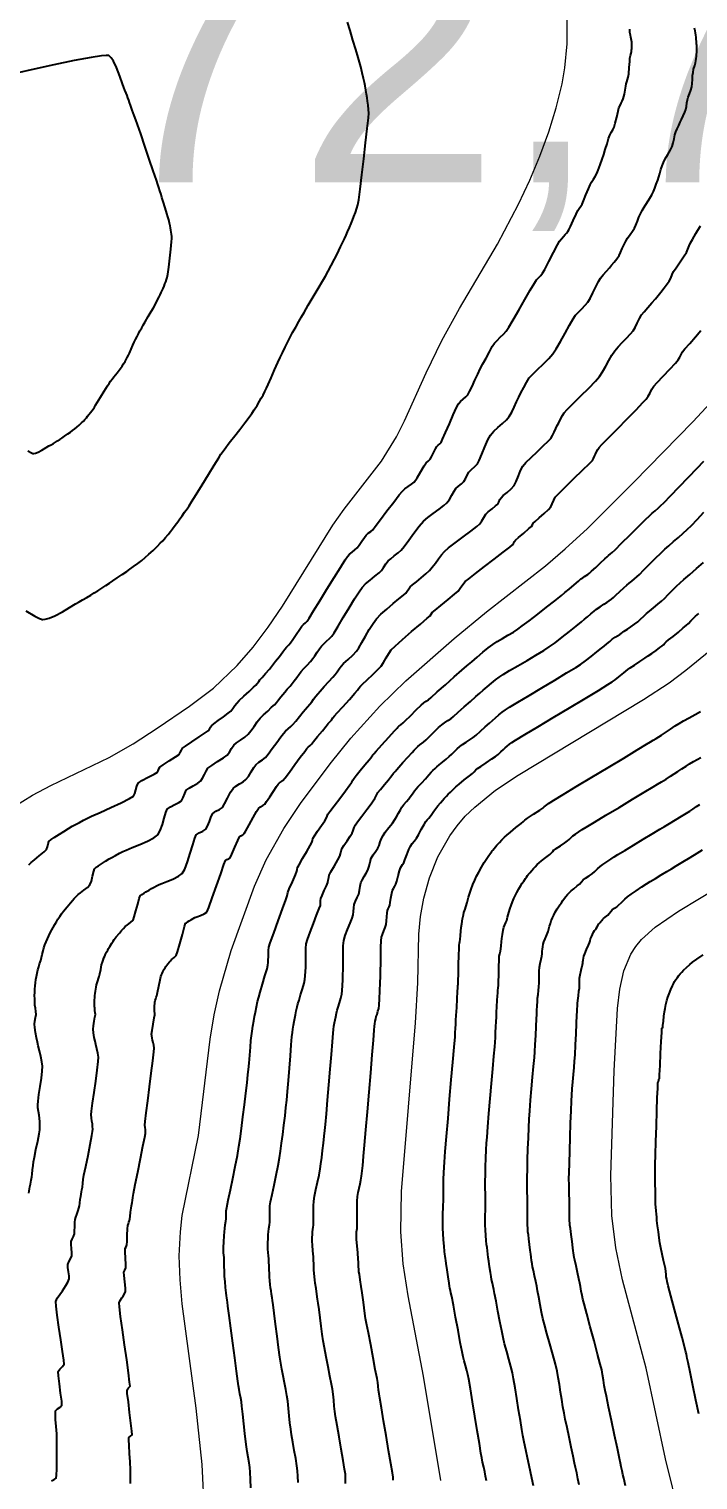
# Model space of a CAD drawing. Extents: x 27 to 849, y 0 to 853.
# Drawn here: x 442.5 to 494.5, y 647 to 760 of the extents above; entities that cross this region are included whole.
import ezdxf
from ezdxf.enums import TextEntityAlignment as Align

# ---------------------------------------------------------------- set-up
doc = ezdxf.new("R2010")
doc.units = 0
doc.header["$LTSCALE"] = 2
for name, color, linetype in [('Curva 1 m', 5, 'Continuous'), ('Curva Mestra', 1, 'Continuous'), ('TXT - TEXTO 01', 142, 'Continuous')]:
    doc.layers.add(name, color=color, linetype=linetype)
doc.styles.add('ARIAL', font='arial.ttf')

msp = doc.modelspace()

# ---------------------------------------------------------------- linework, layer by layer
at = {"layer": 'Curva 1 m', "linetype": 'Continuous', "lineweight": -3}
for points, elevation in [([(442.22, 714.64), (442.92, 714.23), (443.28, 714.05), (443.43, 713.99), (443.47, 713.98), (443.54, 713.98), (443.72, 714), (444.02, 714.08), (444.47, 714.27), (445.06, 714.58), (445.62, 714.91), (446.07, 715.19), (446.35, 715.35), (446.63, 715.5), (446.95, 715.69), (447.27, 715.87), (447.54, 716.04), (447.81, 716.21), (448.13, 716.42), (448.45, 716.62), (448.73, 716.81), (448.98, 716.98), (449.33, 717.21), (449.71, 717.47), (450.06, 717.71), (450.31, 717.89), (450.59, 718.09), (450.92, 718.33), (451.23, 718.58), (451.5, 718.8), (451.78, 719.05), (452.12, 719.36), (452.45, 719.68), (452.68, 719.91), (452.87, 720.11), (453.08, 720.36), (453.28, 720.6), (453.46, 720.82), (453.63, 721.04), (453.84, 721.31), (454.04, 721.58), (454.21, 721.81), (454.38, 722.04), (454.57, 722.32), (454.76, 722.6), (454.92, 722.83), (455.1, 723.13), (455.46, 723.71), (455.93, 724.46), (456.42, 725.26), (456.88, 726), (457.23, 726.56), (457.4, 726.84), (457.58, 727.09), (457.79, 727.38), (457.97, 727.63), (458.14, 727.86), (458.47, 728.27), (458.86, 728.78), (459.27, 729.3), (459.6, 729.74), (459.8, 730.01), (459.99, 730.3), (460.21, 730.64), (460.41, 730.97), (460.54, 731.2), (460.68, 731.45), (460.82, 731.74), (460.95, 731.99), (461.08, 732.28), (461.31, 732.8), (461.58, 733.41), (461.84, 733.98), (462.02, 734.37), (462.19, 734.74), (462.4, 735.17), (462.61, 735.6), (462.79, 735.96), (462.98, 736.32), (463.22, 736.75), (463.46, 737.18), (463.67, 737.55), (463.87, 737.89), (464.19, 738.44), (464.58, 739.09), (464.98, 739.76), (465.31, 740.33), (465.54, 740.72), (465.74, 741.1), (465.99, 741.55), (466.23, 742.02), (466.45, 742.43), (466.59, 742.7), (466.72, 742.98), (466.87, 743.3), (467.02, 743.62), (467.14, 743.89), (467.26, 744.17), (467.4, 744.49), (467.53, 744.81), (467.64, 745.08), (467.75, 745.35), (467.87, 745.67), (467.99, 745.99), (468.07, 746.27), (468.13, 746.66), (468.24, 747.48), (468.37, 748.59), (468.52, 749.85), (468.66, 751.1), (468.79, 752.21), (468.88, 753.03), (468.91, 753.41), (468.9, 753.69), (468.86, 754.01), (468.82, 754.33), (468.78, 754.6), (468.74, 754.88), (468.69, 755.2), (468.64, 755.52), (468.58, 755.79), (468.51, 756.11), (468.4, 756.55), (468.29, 757), (468.19, 757.38), (468.08, 757.74), (467.9, 758.35), (467.68, 759.08), (467.45, 759.83), (467.25, 760.49)], 71), ([(442.43, 694.87), (442.62, 695.05), (442.87, 695.26), (443.25, 695.57), (443.63, 695.88), (443.83, 696.08), (443.9, 696.27), (443.94, 696.51), (444.01, 696.7), (444.17, 696.85), (444.41, 697.01), (444.62, 697.14), (444.83, 697.27), (445.17, 697.48), (445.53, 697.7), (445.82, 697.88), (446.08, 698.02), (446.39, 698.18), (446.7, 698.35), (446.96, 698.48), (447.33, 698.65), (448, 698.96), (448.83, 699.33), (449.64, 699.71), (450.28, 700.03), (450.59, 700.21), (450.7, 700.42), (450.78, 700.71), (450.85, 701), (450.96, 701.22), (451.25, 701.43), (451.74, 701.69), (452.21, 701.94), (452.46, 702.08), (452.52, 702.2), (452.57, 702.36), (452.64, 702.49), (452.89, 702.66), (453.38, 702.97), (453.87, 703.27), (454.14, 703.46), (454.23, 703.61), (454.32, 703.8), (454.41, 703.95), (454.65, 704.12), (455.13, 704.45), (455.7, 704.83), (456.18, 705.15), (456.41, 705.31), (456.5, 705.43), (456.59, 705.58), (456.67, 705.7), (456.85, 705.84), (457.19, 706.1), (457.6, 706.4), (457.96, 706.68), (458.17, 706.84), (458.32, 707.04), (458.48, 707.27), (458.63, 707.47), (458.83, 707.66), (459.19, 708), (459.59, 708.38), (459.94, 708.7), (460.12, 708.87), (460.22, 709), (460.34, 709.14), (460.44, 709.27), (460.6, 709.45), (460.87, 709.76), (461.18, 710.11), (461.42, 710.41), (461.66, 710.72), (461.95, 711.1), (462.21, 711.45), (462.37, 711.66), (462.51, 711.82), (462.68, 712), (462.82, 712.16), (462.99, 712.41), (463.27, 712.82), (463.55, 713.22), (463.71, 713.45), (463.84, 713.58), (463.99, 713.72), (464.11, 713.85), (464.27, 714.09), (464.62, 714.65), (465.1, 715.44), (465.65, 716.34), (466.21, 717.24), (466.7, 718.03), (467.07, 718.62), (467.25, 718.89), (467.41, 719.05), (467.62, 719.22), (467.83, 719.39), (468, 719.55), (468.17, 719.77), (468.38, 720.08), (468.58, 720.37), (468.72, 720.55), (468.87, 720.69), (469.06, 720.83), (469.22, 720.97), (469.41, 721.22), (469.82, 721.75), (470.33, 722.43), (470.86, 723.12), (471.29, 723.68), (471.53, 723.97), (471.73, 724.14), (471.99, 724.32), (472.24, 724.51), (472.44, 724.68), (472.67, 725), (472.96, 725.49), (473.23, 725.95), (473.38, 726.18), (473.54, 726.31), (473.69, 726.45), (473.79, 726.63), (473.94, 726.94), (474.1, 727.26), (474.2, 727.45), (474.31, 727.55), (474.44, 727.66), (474.54, 727.77), (474.66, 728.01), (474.89, 728.54), (475.19, 729.22), (475.49, 729.91), (475.74, 730.48), (475.89, 730.77), (476.05, 730.94), (476.25, 731.13), (476.46, 731.31), (476.62, 731.48), (476.75, 731.72), (476.95, 732.13), (477.18, 732.61), (477.4, 733.09), (477.59, 733.48), (477.79, 733.87), (478.04, 734.33), (478.3, 734.81), (478.53, 735.22), (478.7, 735.48), (478.9, 735.71), (479.15, 735.96), (479.41, 736.2), (479.61, 736.43), (479.81, 736.73), (480.15, 737.31), (480.6, 738.07), (481.06, 738.88), (481.49, 739.62), (481.82, 740.17), (481.97, 740.43), (482.12, 740.59), (482.3, 740.77), (482.45, 740.94), (482.62, 741.24), (482.93, 741.84), (483.3, 742.54), (483.61, 743.14), (483.77, 743.44), (483.91, 743.61), (484.08, 743.8), (484.2, 743.94), (484.3, 744.06), (484.4, 744.19), (484.49, 744.31), (484.62, 744.57), (484.84, 745.05), (485.06, 745.54), (485.19, 745.81), (485.3, 745.98), (485.42, 746.15), (485.53, 746.31), (485.64, 746.57), (485.82, 747.03), (486.01, 747.5), (486.15, 747.81), (486.26, 748.02), (486.41, 748.25), (486.55, 748.48), (486.66, 748.69), (486.78, 748.97), (486.93, 749.38), (487.08, 749.82), (487.21, 750.19), (487.33, 750.57), (487.47, 751.02), (487.59, 751.44), (487.68, 751.69), (487.79, 751.89), (487.92, 752.11), (488.02, 752.31), (488.1, 752.61), (488.22, 753.09), (488.33, 753.56), (488.39, 753.81), (488.48, 754), (488.57, 754.19), (488.64, 754.33), (488.72, 754.52), (488.78, 754.69), (488.82, 754.89), (488.87, 755.19), (488.92, 755.5), (488.95, 755.69), (489, 755.85), (489.07, 756.03), (489.12, 756.19), (489.15, 756.47), (489.19, 756.95), (489.23, 757.43), (489.25, 757.69), (489.3, 757.9), (489.35, 758.06), (489.37, 758.19), (489.38, 758.31), (489.4, 758.44), (489.4, 758.56), (489.4, 758.69), (489.4, 758.81), (489.39, 758.94), (489.37, 759.06), (489.35, 759.19), (489.33, 759.31), (489.29, 759.48), (489.25, 759.69), (489.25, 759.95)], 69), ([(442.45, 669.31), (442.48, 669.47), (442.5, 669.65), (442.52, 669.81), (442.56, 670.02), (442.63, 670.31), (442.68, 670.57), (442.71, 670.79), (442.73, 671.12), (442.77, 671.46), (442.8, 671.75), (442.87, 672.11), (442.99, 672.7), (443.13, 673.36), (443.24, 673.93), (443.3, 674.25), (443.31, 674.54), (443.29, 674.86), (443.27, 675.15), (443.24, 675.37), (443.2, 675.66), (443.15, 675.94), (443.13, 676.19), (443.16, 676.47), (443.23, 676.98), (443.33, 677.61), (443.42, 678.25), (443.48, 678.81), (443.51, 679.19), (443.46, 679.54), (443.38, 679.96), (443.28, 680.39), (443.18, 680.77), (443.12, 681.06), (443.05, 681.41), (442.97, 681.83), (442.9, 682.22), (442.87, 682.47), (442.9, 682.71), (442.96, 682.98), (443, 683.22), (442.98, 683.45), (442.95, 683.71), (442.92, 683.95), (442.91, 684.18), (442.9, 684.45), (442.89, 684.69), (442.9, 684.93), (442.91, 685.2), (442.93, 685.44), (442.95, 685.68), (442.99, 685.95), (443.03, 686.19), (443.08, 686.43), (443.15, 686.7), (443.21, 686.93), (443.28, 687.16), (443.37, 687.43), (443.44, 687.66), (443.49, 687.9), (443.55, 688.17), (443.6, 688.41), (443.69, 688.64), (443.79, 688.89), (443.89, 689.12), (443.99, 689.34), (444.11, 689.58), (444.22, 689.8), (444.34, 690), (444.47, 690.24), (444.59, 690.44), (444.71, 690.64), (444.86, 690.86), (444.99, 691.05), (445.15, 691.26), (445.42, 691.59), (445.68, 691.91), (445.84, 692.1), (445.98, 692.25), (446.14, 692.42), (446.29, 692.56), (446.46, 692.69), (446.73, 692.89), (447, 693.11), (447.2, 693.32), (447.31, 693.61), (447.41, 694), (447.49, 694.37), (447.56, 694.57), (447.68, 694.69), (447.86, 694.8), (448.01, 694.9), (448.17, 695), (448.42, 695.16), (448.69, 695.33), (448.91, 695.45), (449.18, 695.6), (449.49, 695.77), (449.77, 695.91), (450.03, 696.02), (450.5, 696.21), (451.09, 696.46), (451.68, 696.72), (452.18, 696.98), (452.49, 697.21), (452.68, 697.54), (452.84, 698.01), (452.98, 698.51), (453.1, 698.95), (453.22, 699.21), (453.46, 699.4), (453.8, 699.57), (454.13, 699.72), (454.34, 699.86), (454.47, 700.11), (454.58, 700.43), (454.7, 700.68), (454.92, 700.84), (455.25, 701.03), (455.59, 701.23), (455.83, 701.41), (455.97, 701.62), (456.11, 701.9), (456.24, 702.17), (456.38, 702.39), (456.68, 702.61), (457.14, 702.91), (457.6, 703.21), (457.88, 703.41), (458.06, 703.65), (458.23, 703.94), (458.4, 704.19), (458.61, 704.36), (458.93, 704.58), (459.26, 704.82), (459.52, 705.04), (459.74, 705.31), (459.98, 705.65), (460.23, 706), (460.45, 706.29), (460.71, 706.55), (461.04, 706.85), (461.35, 707.14), (461.56, 707.34), (461.72, 707.52), (461.89, 707.73), (462.06, 707.95), (462.21, 708.13), (462.37, 708.32), (462.57, 708.55), (462.78, 708.79), (462.95, 708.99), (463.11, 709.2), (463.3, 709.46), (463.49, 709.71), (463.66, 709.93), (463.86, 710.15), (464.11, 710.43), (464.37, 710.7), (464.56, 710.93), (464.72, 711.15), (464.9, 711.42), (465.07, 711.69), (465.23, 711.9), (465.41, 712.08), (465.63, 712.29), (465.86, 712.49), (466.04, 712.68), (466.21, 712.94), (466.52, 713.46), (466.93, 714.14), (467.38, 714.88), (467.8, 715.58), (468.16, 716.14), (468.39, 716.46), (468.66, 716.74), (469.02, 717.05), (469.39, 717.36), (469.71, 717.62), (469.89, 717.79), (470.07, 718.02), (470.25, 718.3), (470.43, 718.54), (470.62, 718.71), (470.9, 718.93), (471.2, 719.16), (471.43, 719.37), (471.66, 719.66), (472.02, 720.15), (472.43, 720.71), (472.84, 721.24), (473.16, 721.62), (473.5, 721.91), (473.93, 722.24), (474.38, 722.56), (474.76, 722.84), (475, 723.05), (475.19, 723.31), (475.38, 723.65), (475.56, 723.97), (475.7, 724.17), (475.89, 724.35), (476.13, 724.53), (476.32, 724.71), (476.45, 724.94), (476.57, 725.22), (476.7, 725.46), (476.91, 725.66), (477.18, 725.88), (477.39, 726.09), (477.52, 726.36), (477.72, 726.84), (477.96, 727.42), (478.19, 727.96), (478.4, 728.34), (478.65, 728.63), (478.97, 728.93), (479.32, 729.24), (479.63, 729.53), (479.85, 729.78), (480.05, 730.11), (480.24, 730.51), (480.42, 730.93), (480.59, 731.28), (480.76, 731.63), (480.98, 732.04), (481.2, 732.44), (481.41, 732.78), (481.67, 733.06), (482.05, 733.44), (482.5, 733.86), (482.92, 734.29), (483.25, 734.66), (483.51, 735.06), (483.85, 735.62), (484.21, 736.26), (484.55, 736.88), (484.84, 737.38), (485.02, 737.66), (485.23, 737.91), (485.5, 738.17), (485.76, 738.44), (485.97, 738.69), (486.14, 738.97), (486.36, 739.4), (486.59, 739.87), (486.81, 740.29), (486.96, 740.56), (487.16, 740.82), (487.41, 741.1), (487.65, 741.37), (487.82, 741.56), (488.01, 741.8), (488.23, 742.07), (488.4, 742.31), (488.51, 742.54), (488.65, 742.85), (488.79, 743.18), (488.92, 743.44), (489.07, 743.67), (489.26, 743.94), (489.45, 744.2), (489.59, 744.44), (489.71, 744.69), (489.83, 745), (489.95, 745.31), (490.06, 745.56), (490.21, 745.83), (490.44, 746.22), (490.71, 746.66), (490.94, 747.05), (491.08, 747.31), (491.19, 747.57), (491.3, 747.87), (491.41, 748.18), (491.49, 748.44), (491.58, 748.7), (491.66, 749.01), (491.75, 749.31), (491.85, 749.56), (491.99, 749.84), (492.2, 750.19), (492.4, 750.54), (492.53, 750.81), (492.61, 751.08), (492.69, 751.41), (492.75, 751.72), (492.81, 751.94), (492.92, 752.18), (493.06, 752.45), (493.17, 752.69), (493.27, 752.9), (493.4, 753.19), (493.52, 753.48), (493.59, 753.69), (493.64, 753.93), (493.68, 754.2), (493.72, 754.44), (493.78, 754.64), (493.88, 754.91), (493.99, 755.2), (494.06, 755.44), (494.09, 755.7), (494.11, 756.03), (494.13, 756.34), (494.16, 756.56), (494.21, 756.82), (494.29, 757.11), (494.34, 757.31), (494.37, 757.47), (494.4, 757.66), (494.42, 757.81), (494.43, 757.97), (494.45, 758.16), (494.45, 758.31), (494.45, 758.47), (494.45, 758.66), (494.44, 758.81), (494.43, 758.97), (494.41, 759.16), (494.4, 759.31), (494.37, 759.47), (494.34, 759.66), (494.32, 759.81), (494.27, 760.02)], 68), ([(442.37, 727.1), (442.65, 726.96), (442.75, 726.91), (442.78, 726.9), (442.83, 726.9), (442.95, 726.92), (443.16, 727), (443.46, 727.16), (443.8, 727.36), (444, 727.49), (444.17, 727.58), (444.35, 727.68), (444.51, 727.78), (444.67, 727.88), (444.85, 728), (445.01, 728.1), (445.22, 728.24), (445.48, 728.42), (445.69, 728.56), (445.85, 728.68), (446.03, 728.82), (446.19, 728.95), (446.36, 729.1), (446.55, 729.28), (446.69, 729.42), (446.8, 729.54), (446.92, 729.68), (447.02, 729.8), (447.12, 729.93), (447.24, 730.09), (447.34, 730.23), (447.44, 730.36), (447.55, 730.52), (447.64, 730.66), (447.77, 730.87), (448.03, 731.28), (448.32, 731.75), (448.57, 732.16), (448.69, 732.36), (448.81, 732.53), (448.93, 732.69), (449.07, 732.87), (449.31, 733.18), (449.56, 733.5), (449.71, 733.7), (449.82, 733.87), (449.94, 734.07), (450.03, 734.21), (450.11, 734.38), (450.2, 734.55), (450.27, 734.72), (450.41, 735.02), (450.55, 735.33), (450.65, 735.56), (450.75, 735.77), (450.87, 736.02), (450.98, 736.23), (451.09, 736.44), (451.23, 736.69), (451.35, 736.9), (451.5, 737.16), (451.74, 737.56), (451.98, 737.97), (452.15, 738.25), (452.3, 738.54), (452.47, 738.86), (452.59, 739.09), (452.67, 739.25), (452.75, 739.43), (452.83, 739.59), (452.9, 739.76), (452.97, 739.94), (453.04, 740.1), (453.1, 740.26), (453.17, 740.44), (453.22, 740.6), (453.26, 740.87), (453.33, 741.42), (453.41, 742.12), (453.49, 742.82), (453.55, 743.37), (453.58, 743.63), (453.57, 743.79), (453.54, 743.98), (453.52, 744.14), (453.5, 744.3), (453.47, 744.48), (453.44, 744.64), (453.39, 744.84), (453.33, 745.09), (453.27, 745.32), (453.19, 745.59), (453.05, 746.04), (452.91, 746.51), (452.81, 746.83), (452.74, 747.07), (452.65, 747.34), (452.56, 747.61), (452.49, 747.84), (452.37, 748.19), (452.13, 748.9), (451.81, 749.83), (451.47, 750.84), (451.15, 751.78), (450.9, 752.51), (450.77, 752.89), (450.65, 753.23), (450.5, 753.64), (450.37, 754.02), (450.29, 754.24), (450.23, 754.41), (450.16, 754.6), (450.09, 754.77), (450.01, 754.96), (449.92, 755.19), (449.83, 755.4), (449.73, 755.69), (449.53, 756.27), (449.27, 756.95), (449.04, 757.44), (448.85, 757.72), (448.73, 757.84), (448.67, 757.88), (448.63, 757.89), (448.47, 757.9), (448.09, 757.86), (447.3, 757.73), (445.98, 757.49), (444.38, 757.16), (442.62, 756.77), (440.81, 756.37)], 72), ([(444.2, 646.92), (444.41, 647.01), (444.56, 647.12), (444.59, 647.34), (444.61, 647.81), (444.62, 648.43), (444.63, 649.1), (444.63, 649.69), (444.63, 650.12), (444.61, 650.57), (444.57, 651.13), (444.53, 651.68), (444.51, 652.13), (444.53, 652.37), (444.67, 652.51), (444.88, 652.65), (445.01, 652.79), (445, 653.11), (444.92, 653.73), (444.82, 654.46), (444.74, 655.09), (444.72, 655.42), (444.85, 655.61), (445.06, 655.81), (445.19, 656), (445.17, 656.31), (445.07, 656.99), (444.94, 657.89), (444.79, 658.88), (444.65, 659.8), (444.56, 660.52), (444.55, 660.87), (444.66, 661.13), (444.85, 661.43), (445.06, 661.71), (445.19, 661.91), (445.33, 662.13), (445.48, 662.39), (445.57, 662.63), (445.57, 662.86), (445.52, 663.19), (445.48, 663.52), (445.47, 663.75), (445.56, 663.96), (445.69, 664.2), (445.78, 664.42), (445.79, 664.65), (445.77, 664.99), (445.74, 665.32), (445.74, 665.54), (445.81, 665.73), (445.92, 665.94), (445.99, 666.14), (446.01, 666.36), (446.02, 666.7), (446.03, 667.05), (446.04, 667.26), (446.1, 667.44), (446.17, 667.64), (446.24, 667.8), (446.29, 667.96), (446.34, 668.15), (446.38, 668.31), (446.41, 668.54), (446.45, 668.84), (446.48, 669.06), (446.51, 669.22), (446.55, 669.41), (446.58, 669.57), (446.61, 669.78), (446.64, 670.09), (446.67, 670.36), (446.73, 670.7), (446.87, 671.39), (447.05, 672.25), (447.22, 673.11), (447.35, 673.79), (447.41, 674.11), (447.42, 674.3), (447.41, 674.51), (447.39, 674.71), (447.36, 674.91), (447.32, 675.17), (447.3, 675.4), (447.33, 675.69), (447.41, 676.31), (447.53, 677.14), (447.65, 678.04), (447.75, 678.89), (447.83, 679.55), (447.86, 679.9), (447.82, 680.2), (447.74, 680.55), (447.66, 680.89), (447.6, 681.15), (447.54, 681.44), (447.47, 681.78), (447.44, 682.08), (447.47, 682.35), (447.53, 682.69), (447.59, 683.01), (447.62, 683.21), (447.61, 683.36), (447.59, 683.54), (447.57, 683.7), (447.56, 683.85), (447.56, 684.03), (447.55, 684.19), (447.56, 684.35), (447.57, 684.53), (447.58, 684.69), (447.6, 684.85), (447.62, 685.03), (447.65, 685.19), (447.68, 685.35), (447.72, 685.53), (447.76, 685.68), (447.81, 685.84), (447.87, 686.01), (447.92, 686.17), (447.97, 686.38), (448.04, 686.73), (448.11, 687.08), (448.17, 687.29), (448.22, 687.45), (448.29, 687.62), (448.36, 687.77), (448.42, 687.91), (448.5, 688.08), (448.58, 688.22), (448.65, 688.36), (448.74, 688.52), (448.82, 688.65), (448.9, 688.78), (449, 688.93), (449.09, 689.05), (449.25, 689.26), (449.49, 689.56), (449.66, 689.76), (449.8, 689.91), (449.95, 690.06), (450.12, 690.19), (450.37, 690.38), (450.56, 690.57), (450.65, 690.82), (450.78, 691.28), (450.92, 691.8), (451.03, 692.24), (451.1, 692.45), (451.24, 692.56), (451.41, 692.66), (451.56, 692.76), (451.8, 692.91), (452, 693.03), (452.19, 693.13), (452.39, 693.24), (452.58, 693.34), (452.79, 693.42), (453.19, 693.57), (453.65, 693.76), (454.09, 693.98), (454.39, 694.2), (454.58, 694.54), (454.79, 695.11), (455.01, 695.78), (455.21, 696.44), (455.38, 696.95), (455.48, 697.21), (455.71, 697.36), (456, 697.49), (456.23, 697.64), (456.36, 697.88), (456.5, 698.25), (456.65, 698.63), (456.77, 698.87), (457, 699.04), (457.29, 699.19), (457.52, 699.35), (457.69, 699.62), (457.92, 700.07), (458.15, 700.52), (458.35, 700.82), (458.57, 701), (458.85, 701.17), (459.13, 701.34), (459.35, 701.51), (459.54, 701.76), (459.76, 702.11), (459.97, 702.44), (460.13, 702.67), (460.36, 702.86), (460.64, 703.06), (460.88, 703.24), (461.07, 703.48), (461.39, 703.92), (461.75, 704.41), (462.07, 704.85), (462.27, 705.11), (462.43, 705.27), (462.64, 705.46), (462.84, 705.64), (463.01, 705.81), (463.22, 706.06), (463.52, 706.42), (463.8, 706.78), (463.98, 707), (464.14, 707.18), (464.32, 707.39), (464.47, 707.57), (464.62, 707.77), (464.79, 708), (464.95, 708.2), (465.13, 708.4), (465.44, 708.75), (465.81, 709.15), (466.12, 709.49), (466.3, 709.7), (466.44, 709.9), (466.6, 710.14), (466.75, 710.34), (466.95, 710.55), (467.3, 710.86), (467.67, 711.21), (467.96, 711.52), (468.13, 711.78), (468.37, 712.19), (468.65, 712.69), (468.95, 713.2), (469.25, 713.67), (469.52, 714.04), (469.86, 714.39), (470.31, 714.79), (470.8, 715.21), (471.26, 715.59), (471.61, 715.88), (471.79, 716.02), (471.9, 716.18), (472.03, 716.37), (472.14, 716.53), (472.31, 716.67), (472.62, 716.91), (473, 717.21), (473.36, 717.52), (473.64, 717.78), (473.86, 718.04), (474.1, 718.36), (474.34, 718.7), (474.57, 719.02), (474.8, 719.28), (475.11, 719.55), (475.63, 719.95), (476.25, 720.41), (476.85, 720.86), (477.32, 721.22), (477.55, 721.42), (477.71, 721.65), (477.87, 721.93), (478.02, 722.17), (478.22, 722.35), (478.51, 722.59), (478.79, 722.82), (478.95, 722.96), (479.04, 723.12), (479.12, 723.31), (479.21, 723.46), (479.38, 723.62), (479.68, 723.87), (480, 724.16), (480.24, 724.42), (480.4, 724.73), (480.56, 725.15), (480.73, 725.58), (480.91, 725.92), (481.15, 726.19), (481.55, 726.58), (482.03, 727.04), (482.5, 727.49), (482.89, 727.85), (483.09, 728.07), (483.22, 728.29), (483.35, 728.56), (483.47, 728.84), (483.58, 729.07), (483.7, 729.3), (483.84, 729.58), (483.99, 729.85), (484.13, 730.07), (484.37, 730.33), (484.84, 730.8), (485.43, 731.39), (486.04, 732), (486.56, 732.54), (486.88, 732.9), (487.12, 733.25), (487.36, 733.69), (487.61, 734.14), (487.85, 734.57), (488.06, 734.9), (488.32, 735.2), (488.65, 735.55), (488.99, 735.89), (489.29, 736.21), (489.49, 736.44), (489.66, 736.72), (489.82, 737.06), (489.99, 737.41), (490.15, 737.69), (490.35, 737.94), (490.63, 738.27), (490.94, 738.62), (491.23, 738.95), (491.44, 739.19), (491.66, 739.46), (491.92, 739.79), (492.15, 740.1), (492.3, 740.31), (492.42, 740.55), (492.54, 740.83), (492.65, 741.06), (492.84, 741.35), (493.16, 741.82), (493.47, 742.28), (493.66, 742.56), (493.76, 742.8), (493.87, 743.08), (493.97, 743.31), (494.11, 743.56), (494.39, 744.04), (494.74, 744.63)], 67), ([(450.36, 646.71), (450.37, 647.28), (450.35, 647.77), (450.32, 648.4), (450.29, 649.05), (450.25, 649.65), (450.23, 650.09), (450.24, 650.28), (450.36, 650.39), (450.48, 650.49), (450.46, 650.77), (450.38, 651.41), (450.28, 652.24), (450.19, 653.06), (450.11, 653.71), (450.09, 653.99), (450.21, 654.14), (450.32, 654.28), (450.29, 654.58), (450.2, 655.31), (450.06, 656.34), (449.89, 657.51), (449.73, 658.68), (449.59, 659.71), (449.49, 660.46), (449.47, 660.78), (449.55, 660.96), (449.69, 661.16), (449.79, 661.3), (449.9, 661.48), (449.98, 661.66), (449.96, 661.92), (449.91, 662.41), (449.86, 662.9), (449.84, 663.16), (449.92, 663.32), (450, 663.49), (450, 663.75), (449.98, 664.25), (449.95, 664.74), (449.95, 664.99), (450.01, 665.14), (450.07, 665.29), (450.09, 665.55), (450.11, 666.04), (450.13, 666.54), (450.14, 666.79), (450.19, 666.93), (450.24, 667.06), (450.28, 667.19), (450.31, 667.31), (450.33, 667.49), (450.37, 667.82), (450.41, 668.14), (450.44, 668.31), (450.46, 668.44), (450.49, 668.57), (450.51, 668.74), (450.53, 668.96), (450.59, 669.27), (450.73, 669.99), (450.93, 670.95), (451.14, 672), (451.33, 672.96), (451.47, 673.67), (451.53, 673.96), (451.53, 674.11), (451.52, 674.26), (451.49, 674.43), (451.47, 674.61), (451.5, 674.88), (451.59, 675.56), (451.71, 676.5), (451.84, 677.58), (451.98, 678.66), (452.1, 679.61), (452.18, 680.3), (452.21, 680.61), (452.18, 680.82), (452.13, 681.05), (452.08, 681.23), (452.05, 681.38), (452.02, 681.55), (452, 681.7), (452.04, 681.98), (452.13, 682.48), (452.21, 682.96), (452.25, 683.2), (452.24, 683.32), (452.23, 683.44), (452.22, 683.57), (452.22, 683.69), (452.22, 683.81), (452.23, 683.94), (452.24, 684.06), (452.26, 684.19), (452.29, 684.31), (452.32, 684.44), (452.36, 684.56), (452.4, 684.68), (452.45, 684.93), (452.56, 685.43), (452.67, 685.93), (452.73, 686.18), (452.77, 686.3), (452.82, 686.42), (452.88, 686.53), (452.93, 686.64), (452.99, 686.75), (453.06, 686.86), (453.12, 686.96), (453.19, 687.06), (453.27, 687.16), (453.39, 687.32), (453.47, 687.41), (453.55, 687.49), (453.62, 687.56), (453.76, 687.67), (453.92, 687.82), (454.02, 688.11), (454.2, 688.73), (454.4, 689.45), (454.57, 690.06), (454.65, 690.32), (454.72, 690.37), (454.8, 690.43), (454.93, 690.51), (455.1, 690.61), (455.24, 690.69), (455.38, 690.76), (455.53, 690.82), (455.8, 690.92), (456.09, 691.06), (456.29, 691.2), (456.45, 691.55), (456.73, 692.3), (457.06, 693.24), (457.38, 694.17), (457.63, 694.89), (457.75, 695.21), (457.86, 695.28), (458.01, 695.35), (458.12, 695.42), (458.25, 695.7), (458.48, 696.24), (458.71, 696.78), (458.84, 697.06), (458.95, 697.14), (459.1, 697.22), (459.22, 697.3), (459.35, 697.53), (459.61, 698), (459.91, 698.55), (460.17, 699.02), (460.32, 699.26), (460.47, 699.38), (460.67, 699.49), (460.82, 699.6), (460.96, 699.8), (461.21, 700.17), (461.49, 700.6), (461.73, 700.97), (461.86, 701.16), (461.97, 701.25), (462.11, 701.35), (462.23, 701.44), (462.39, 701.65), (462.73, 702.1), (463.16, 702.68), (463.58, 703.26), (463.92, 703.71), (464.09, 703.93), (464.2, 704.04), (464.34, 704.17), (464.46, 704.28), (464.62, 704.48), (464.93, 704.86), (465.3, 705.3), (465.6, 705.68), (465.75, 705.87), (465.87, 706.01), (466, 706.15), (466.11, 706.31), (466.23, 706.47), (466.44, 706.7), (466.88, 707.18), (467.4, 707.75), (467.83, 708.23), (468.04, 708.47), (468.15, 708.63), (468.26, 708.79), (468.43, 708.95), (468.79, 709.29), (469.22, 709.69), (469.62, 710.08), (469.88, 710.35), (470.07, 710.64), (470.27, 710.99), (470.47, 711.34), (470.66, 711.62), (470.97, 711.91), (471.54, 712.42), (472.24, 713.03), (472.93, 713.62), (473.45, 714.07), (473.68, 714.26), (473.77, 714.39), (473.86, 714.51), (474.07, 714.69), (474.53, 715.07), (475.09, 715.53), (475.59, 715.94), (475.86, 716.18), (476.04, 716.42), (476.24, 716.7), (476.43, 716.93), (476.69, 717.14), (477.22, 717.56), (477.93, 718.1), (478.68, 718.68), (479.38, 719.21), (479.89, 719.61), (480.11, 719.78), (480.19, 719.9), (480.26, 720.04), (480.34, 720.16), (480.56, 720.36), (480.98, 720.71), (481.38, 721.05), (481.58, 721.22), (481.65, 721.35), (481.71, 721.47), (481.86, 721.61), (482.17, 721.89), (482.56, 722.24), (482.9, 722.55), (483.09, 722.75), (483.2, 722.98), (483.31, 723.26), (483.42, 723.5), (483.68, 723.76), (484.21, 724.29), (484.89, 724.95), (485.56, 725.61), (486.09, 726.12), (486.33, 726.36), (486.41, 726.52), (486.5, 726.7), (486.57, 726.86), (486.65, 727.03), (486.75, 727.21), (486.85, 727.36), (487.07, 727.6), (487.58, 728.12), (488.27, 728.82), (489.02, 729.59), (489.72, 730.3), (490.26, 730.86), (490.52, 731.14), (490.66, 731.36), (490.81, 731.63), (490.96, 731.91), (491.11, 732.14), (491.37, 732.43), (491.83, 732.92), (492.35, 733.47), (492.79, 733.94), (493.01, 734.19), (493.12, 734.39), (493.24, 734.62), (493.34, 734.81), (493.53, 735.04), (493.9, 735.47), (494.35, 735.99), (494.77, 736.47)], 66), ([(459.73, 646.36), (459.71, 647.02), (459.68, 647.58), (459.66, 647.94), (459.6, 648.32), (459.53, 648.75), (459.45, 649.19), (459.39, 649.56), (459.34, 649.95), (459.27, 650.59), (459.19, 651.35), (459.11, 652.11), (459.04, 652.72), (459, 653.06), (458.95, 653.35), (458.88, 653.69), (458.81, 654.03), (458.76, 654.31), (458.71, 654.68), (458.61, 655.45), (458.47, 656.48), (458.32, 657.64), (458.17, 658.79), (458.04, 659.79), (457.94, 660.51), (457.9, 660.81), (457.88, 660.97), (457.85, 661.16), (457.83, 661.31), (457.8, 661.55), (457.76, 661.97), (457.72, 662.43), (457.69, 662.81), (457.68, 663.2), (457.66, 663.66), (457.65, 664.08), (457.64, 664.31), (457.63, 664.47), (457.61, 664.66), (457.6, 664.81), (457.61, 665.07), (457.63, 665.51), (457.65, 665.99), (457.67, 666.31), (457.7, 666.56), (457.74, 666.85), (457.77, 667.13), (457.8, 667.31), (457.8, 667.51), (457.8, 667.74), (457.81, 667.94), (457.86, 668.2), (457.97, 668.77), (458.14, 669.56), (458.32, 670.46), (458.51, 671.39), (458.68, 672.25), (458.8, 672.94), (458.89, 673.55), (459, 674.34), (459.11, 675.24), (459.23, 676.18), (459.34, 677.09), (459.43, 677.9), (459.5, 678.54), (459.55, 678.94), (459.59, 679.44), (459.64, 680.05), (459.69, 680.67), (459.73, 681.2), (459.77, 681.56), (459.82, 681.91), (459.88, 682.32), (459.95, 682.72), (460.02, 683.06), (460.09, 683.41), (460.17, 683.82), (460.26, 684.22), (460.34, 684.56), (460.45, 684.96), (460.63, 685.57), (460.83, 686.23), (460.99, 686.78), (461.06, 687.06), (461.08, 687.26), (461.09, 687.49), (461.1, 687.69), (461.1, 687.92), (461.1, 688.2), (461.12, 688.45), (461.24, 688.81), (461.51, 689.56), (461.85, 690.51), (462.2, 691.44), (462.46, 692.15), (462.57, 692.46), (462.58, 692.59), (462.6, 692.73), (462.71, 693), (462.96, 693.55), (463.2, 694.09), (463.32, 694.37), (463.34, 694.51), (463.37, 694.66), (463.49, 694.88), (463.76, 695.36), (464.08, 695.91), (464.35, 696.39), (464.47, 696.62), (464.52, 696.78), (464.56, 696.93), (464.68, 697.12), (464.93, 697.49), (465.22, 697.93), (465.48, 698.3), (465.6, 698.48), (465.66, 698.65), (465.73, 698.81), (465.88, 699.02), (466.22, 699.47), (466.65, 700.05), (467.09, 700.63), (467.43, 701.09), (467.58, 701.3), (467.68, 701.46), (467.77, 701.62), (467.92, 701.82), (468.24, 702.21), (468.61, 702.66), (468.93, 703.04), (469.06, 703.21), (469.12, 703.29), (469.18, 703.37), (469.24, 703.44), (469.3, 703.52), (469.5, 703.73), (469.94, 704.22), (470.47, 704.81), (470.92, 705.3), (471.11, 705.52), (471.18, 705.59), (471.26, 705.66), (471.4, 705.77), (471.58, 705.92), (471.77, 706.11), (472.16, 706.48), (472.61, 706.93), (473, 707.3), (473.2, 707.49), (473.37, 707.61), (473.55, 707.72), (473.76, 707.91), (474.25, 708.34), (474.89, 708.9), (475.57, 709.5), (476.16, 710.02), (476.56, 710.37), (476.93, 710.68), (477.35, 711.05), (477.8, 711.43), (478.22, 711.77), (478.56, 712.04), (478.91, 712.26), (479.32, 712.5), (479.75, 712.75), (480.17, 712.99), (480.52, 713.22), (480.86, 713.47), (481.4, 713.88), (482.07, 714.4), (482.76, 714.94), (483.4, 715.44), (483.91, 715.84), (484.19, 716.07), (484.51, 716.34), (484.9, 716.68), (485.24, 716.97), (485.43, 717.13), (485.57, 717.22), (485.72, 717.32), (485.83, 717.39), (485.96, 717.49), (486.09, 717.59), (486.25, 717.73), (486.58, 718.03), (486.96, 718.39), (487.3, 718.7), (487.47, 718.86), (487.59, 718.96), (487.74, 719.08), (487.86, 719.18), (488.09, 719.41), (488.6, 719.92), (489.26, 720.57), (489.93, 721.23), (490.47, 721.77), (490.76, 722.05), (490.96, 722.23), (491.2, 722.43), (491.44, 722.64), (491.64, 722.82), (491.9, 723.08), (492.41, 723.61), (493.08, 724.3), (493.8, 725.05), (494.48, 725.75), (495.01, 726.3)], 64), ([(463.42, 646.78), (463.4, 647.27), (463.37, 647.69), (463.32, 648.09), (463.22, 648.64), (463.11, 649.28), (463, 649.92), (462.9, 650.5), (462.83, 650.94), (462.77, 651.42), (462.71, 651.97), (462.66, 652.55), (462.6, 653.1), (462.54, 653.56), (462.46, 654.02), (462.36, 654.54), (462.25, 655.09), (462.14, 655.61), (462.06, 656.06), (461.99, 656.53), (461.89, 657.28), (461.78, 658.18), (461.65, 659.12), (461.54, 659.97), (461.46, 660.62), (461.42, 660.94), (461.38, 661.17), (461.34, 661.44), (461.3, 661.71), (461.27, 661.94), (461.24, 662.19), (461.21, 662.49), (461.19, 662.8), (461.17, 663.06), (461.16, 663.33), (461.15, 663.64), (461.14, 663.94), (461.13, 664.19), (461.11, 664.42), (461.09, 664.69), (461.06, 664.96), (461.05, 665.19), (461.06, 665.45), (461.07, 665.78), (461.09, 666.09), (461.1, 666.31), (461.13, 666.55), (461.17, 666.83), (461.2, 667.06), (461.2, 667.3), (461.2, 667.64), (461.2, 668.01), (461.22, 668.31), (461.27, 668.64), (461.39, 669.21), (461.54, 669.94), (461.71, 670.72), (461.86, 671.46), (461.96, 672.06), (462.04, 672.57), (462.12, 673.19), (462.21, 673.88), (462.3, 674.61), (462.39, 675.32), (462.46, 675.99), (462.52, 676.56), (462.58, 677.22), (462.66, 678.08), (462.74, 679.04), (462.81, 680), (462.88, 680.85), (462.93, 681.49), (462.96, 681.81), (463, 682.08), (463.05, 682.38), (463.1, 682.68), (463.15, 682.94), (463.2, 683.2), (463.27, 683.5), (463.33, 683.81), (463.4, 684.06), (463.48, 684.34), (463.6, 684.76), (463.75, 685.22), (463.87, 685.65), (463.94, 685.94), (463.97, 686.23), (463.99, 686.56), (464, 686.9), (464.01, 687.19), (464.01, 687.51), (464, 687.93), (464.01, 688.35), (464.04, 688.71), (464.15, 689.06), (464.35, 689.63), (464.61, 690.31), (464.85, 690.96), (465.05, 691.47), (465.14, 691.71), (465.15, 691.89), (465.16, 692.09), (465.19, 692.26), (465.28, 692.49), (465.45, 692.87), (465.63, 693.25), (465.73, 693.49), (465.76, 693.67), (465.79, 693.89), (465.83, 694.07), (465.97, 694.34), (466.24, 694.8), (466.51, 695.26), (466.66, 695.54), (466.72, 695.74), (466.77, 695.97), (466.83, 696.17), (466.97, 696.39), (467.22, 696.75), (467.46, 697.1), (467.61, 697.33), (467.7, 697.54), (467.78, 697.78), (467.87, 697.98), (468.04, 698.22), (468.37, 698.66), (468.75, 699.17), (469.09, 699.61), (469.26, 699.85), (469.38, 700.05), (469.51, 700.29), (469.63, 700.5), (469.82, 700.74), (470.13, 701.12), (470.44, 701.49), (470.6, 701.69), (470.71, 701.84), (470.83, 702), (470.96, 702.15), (471.09, 702.3), (471.25, 702.48), (471.57, 702.84), (471.95, 703.26), (472.28, 703.62), (472.44, 703.8), (472.58, 703.94), (472.73, 704.09), (472.9, 704.22), (473.16, 704.42), (473.38, 704.61), (473.62, 704.84), (473.99, 705.2), (474.35, 705.56), (474.59, 705.78), (474.81, 705.94), (475.07, 706.1), (475.29, 706.25), (475.5, 706.43), (475.87, 706.75), (476.34, 707.17), (476.83, 707.6), (477.26, 707.98), (477.56, 708.24), (477.82, 708.47), (478.13, 708.74), (478.46, 709.02), (478.78, 709.28), (479.06, 709.49), (479.37, 709.69), (479.88, 710), (480.53, 710.38), (481.24, 710.79), (481.93, 711.2), (482.53, 711.57), (482.96, 711.85), (483.42, 712.17), (483.96, 712.59), (484.53, 713.04), (485.06, 713.46), (485.48, 713.79), (485.72, 713.99), (485.94, 714.18), (486.21, 714.41), (486.46, 714.62), (486.65, 714.78), (486.92, 714.97), (487.22, 715.16), (487.45, 715.31), (487.62, 715.43), (487.81, 715.57), (487.97, 715.7), (488.16, 715.87), (488.47, 716.15), (488.78, 716.44), (489.01, 716.65), (489.18, 716.8), (489.4, 716.97), (489.6, 717.14), (489.78, 717.29), (489.98, 717.48), (490.33, 717.83), (490.77, 718.28), (491.23, 718.74), (491.65, 719.15), (491.96, 719.44), (492.27, 719.72), (492.64, 720.04), (493.03, 720.37), (493.4, 720.7), (493.71, 720.98), (494.03, 721.29), (494.48, 721.77), (495.01, 722.33)], 63), ([(467.11, 646.69), (467.11, 647.09), (467.09, 647.44), (467.03, 647.81), (466.92, 648.5), (466.77, 649.38), (466.61, 650.33), (466.45, 651.21), (466.33, 651.92), (466.27, 652.31), (466.22, 652.72), (466.18, 653.19), (466.13, 653.66), (466.08, 654.06), (466.01, 654.44), (465.89, 655.05), (465.75, 655.79), (465.59, 656.56), (465.46, 657.27), (465.36, 657.81), (465.29, 658.33), (465.2, 658.95), (465.12, 659.61), (465.04, 660.24), (464.98, 660.75), (464.93, 661.06), (464.88, 661.44), (464.81, 661.89), (464.75, 662.3), (464.71, 662.56), (464.69, 662.8), (464.66, 663.08), (464.64, 663.31), (464.63, 663.55), (464.63, 663.83), (464.62, 664.06), (464.6, 664.36), (464.56, 664.81), (464.52, 665.27), (464.5, 665.56), (464.5, 665.82), (464.52, 666.11), (464.53, 666.31), (464.55, 666.47), (464.58, 666.66), (464.6, 666.81), (464.6, 667.01), (464.6, 667.39), (464.6, 667.85), (464.61, 668.32), (464.63, 668.69), (464.69, 669.08), (464.8, 669.59), (464.92, 670.16), (465.04, 670.72), (465.13, 671.19), (465.19, 671.59), (465.25, 672.09), (465.32, 672.64), (465.39, 673.21), (465.45, 673.74), (465.5, 674.19), (465.54, 674.66), (465.61, 675.48), (465.7, 676.54), (465.8, 677.74), (465.9, 678.96), (466, 680.11), (466.08, 681.08), (466.14, 681.77), (466.16, 682.06), (466.2, 682.3), (466.24, 682.58), (466.29, 682.81), (466.34, 683.05), (466.39, 683.33), (466.45, 683.56), (466.52, 683.8), (466.63, 684.14), (466.74, 684.5), (466.81, 684.81), (466.84, 685.09), (466.87, 685.48), (466.88, 685.91), (466.9, 686.34), (466.91, 686.69), (466.92, 687.07), (466.91, 687.55), (466.91, 688.07), (466.93, 688.57), (466.97, 688.97), (467.08, 689.37), (467.26, 689.85), (467.45, 690.33), (467.61, 690.73), (467.7, 690.97), (467.73, 691.23), (467.74, 691.53), (467.77, 691.78), (467.88, 692.04), (468.02, 692.34), (468.13, 692.6), (468.19, 692.88), (468.23, 693.2), (468.29, 693.48), (468.39, 693.69), (468.56, 693.96), (468.72, 694.23), (468.84, 694.46), (468.93, 694.76), (469.01, 695.11), (469.1, 695.4), (469.26, 695.65), (469.46, 695.93), (469.62, 696.18), (469.71, 696.39), (469.81, 696.66), (469.91, 696.93), (470.02, 697.15), (470.2, 697.42), (470.47, 697.77), (470.75, 698.13), (470.94, 698.4), (471.08, 698.62), (471.22, 698.89), (471.37, 699.16), (471.49, 699.37), (471.65, 699.57), (471.84, 699.8), (472.02, 700.02), (472.14, 700.16), (472.25, 700.31), (472.37, 700.48), (472.48, 700.63), (472.6, 700.78), (472.74, 700.94), (472.87, 701.08), (473.04, 701.27), (473.32, 701.58), (473.6, 701.89), (473.77, 702.08), (473.91, 702.22), (474.07, 702.38), (474.21, 702.51), (474.38, 702.65), (474.66, 702.87), (474.95, 703.11), (475.18, 703.3), (475.37, 703.48), (475.58, 703.69), (475.8, 703.91), (475.99, 704.08), (476.22, 704.24), (476.5, 704.43), (476.8, 704.62), (477.04, 704.79), (477.28, 704.98), (477.61, 705.28), (477.98, 705.61), (478.32, 705.9), (478.55, 706.11), (478.78, 706.31), (479.04, 706.54), (479.31, 706.76), (479.55, 706.94), (479.86, 707.14), (480.51, 707.53), (481.39, 708.06), (482.4, 708.65), (483.41, 709.26), (484.32, 709.81), (485.03, 710.23), (485.41, 710.48), (485.78, 710.75), (486.23, 711.09), (486.68, 711.45), (487.04, 711.74), (487.25, 711.91), (487.45, 712.08), (487.67, 712.27), (487.87, 712.44), (488.1, 712.59), (488.45, 712.82), (488.81, 713.06), (489.06, 713.22), (489.32, 713.41), (489.61, 713.62), (489.85, 713.8), (490.08, 714), (490.32, 714.24), (490.54, 714.44), (490.76, 714.62), (491.08, 714.88), (491.42, 715.16), (491.7, 715.4), (491.93, 715.62), (492.23, 715.92), (492.56, 716.25), (492.88, 716.57), (493.15, 716.83), (493.45, 717.1), (493.9, 717.49), (494.43, 717.94), (494.97, 718.41)], 62), ([(470.81, 646.95), (470.8, 647.19), (470.75, 647.52), (470.63, 648.26), (470.45, 649.27), (470.26, 650.43), (470.07, 651.58), (469.89, 652.6), (469.77, 653.35), (469.71, 653.69), (469.68, 653.97), (469.65, 654.29), (469.62, 654.56), (469.56, 654.89), (469.42, 655.58), (469.25, 656.49), (469.06, 657.49), (468.88, 658.43), (468.74, 659.16), (468.66, 659.56), (468.61, 659.94), (468.55, 660.38), (468.5, 660.81), (468.45, 661.19), (468.4, 661.55), (468.32, 662.05), (468.25, 662.57), (468.18, 662.99), (468.15, 663.19), (468.13, 663.38), (468.12, 663.56), (468.11, 663.75), (468.11, 663.94), (468.09, 664.18), (468.05, 664.66), (468, 665.22), (467.96, 665.7), (467.95, 665.94), (467.95, 666.15), (467.96, 666.31), (467.98, 666.44), (468, 666.56), (468, 666.81), (468, 667.37), (468.01, 668.05), (468.02, 668.68), (468.04, 669.06), (468.09, 669.35), (468.16, 669.69), (468.23, 670.03), (468.29, 670.31), (468.34, 670.63), (468.39, 671.04), (468.44, 671.46), (468.48, 671.81), (468.51, 672.2), (468.58, 673.05), (468.68, 674.24), (468.8, 675.65), (468.93, 677.18), (469.06, 678.69), (469.17, 680.08), (469.27, 681.22), (469.33, 682.01), (469.36, 682.31), (469.39, 682.5), (469.42, 682.69), (469.46, 682.88), (469.5, 683.06), (469.56, 683.23), (469.63, 683.47), (469.69, 683.69), (469.71, 683.95), (469.74, 684.45), (469.77, 685.07), (469.8, 685.69), (469.82, 686.19), (469.83, 686.63), (469.84, 687.21), (469.85, 687.85), (469.86, 688.46), (469.87, 688.95), (469.9, 689.23), (469.97, 689.46), (470.08, 689.73), (470.19, 689.99), (470.26, 690.23), (470.3, 690.5), (470.32, 690.83), (470.34, 691.13), (470.36, 691.31), (470.41, 691.44), (470.49, 691.59), (470.54, 691.72), (470.58, 691.93), (470.64, 692.29), (470.7, 692.66), (470.75, 692.89), (470.83, 693.04), (470.94, 693.22), (471.02, 693.38), (471.09, 693.61), (471.2, 694.01), (471.31, 694.41), (471.37, 694.63), (471.45, 694.76), (471.55, 694.9), (471.63, 695.02), (471.73, 695.25), (471.88, 695.65), (472.04, 696.06), (472.16, 696.33), (472.3, 696.53), (472.48, 696.75), (472.62, 696.95), (472.78, 697.21), (473, 697.62), (473.23, 698.02), (473.36, 698.24), (473.46, 698.37), (473.58, 698.51), (473.68, 698.64), (473.81, 698.81), (473.98, 699.05), (474.14, 699.26), (474.3, 699.46), (474.49, 699.69), (474.65, 699.87), (474.79, 700.03), (474.96, 700.21), (475.1, 700.37), (475.27, 700.54), (475.49, 700.75), (475.68, 700.94), (475.94, 701.15), (476.35, 701.48), (476.76, 701.8), (476.99, 701.99), (477.11, 702.11), (477.26, 702.26), (477.39, 702.38), (477.63, 702.54), (478.05, 702.82), (478.5, 703.12), (478.79, 703.32), (478.98, 703.47), (479.2, 703.67), (479.4, 703.85), (479.54, 703.98), (479.7, 704.12), (479.88, 704.27), (480.04, 704.4), (480.34, 704.58), (481.06, 705.01), (482.08, 705.62), (483.28, 706.35), (484.54, 707.11), (485.75, 707.83), (486.79, 708.46), (487.53, 708.91), (487.86, 709.11), (488.1, 709.29), (488.38, 709.51), (488.64, 709.71), (488.78, 709.82), (488.93, 709.96), (489.09, 710.09), (489.26, 710.2), (489.6, 710.43), (490.02, 710.7), (490.41, 710.96), (490.68, 711.14), (490.95, 711.33), (491.28, 711.57), (491.57, 711.79), (491.73, 711.91), (491.85, 712.01), (491.97, 712.13), (492.08, 712.23), (492.26, 712.38), (492.61, 712.66), (493.02, 713), (493.4, 713.32), (493.63, 713.51), (493.8, 713.67), (493.99, 713.87), (494.18, 714.06), (494.35, 714.23), (494.6, 714.44)], 61), ([(478.09, 646.9), (478.01, 647.27), (477.94, 647.6), (477.86, 647.98), (477.78, 648.36), (477.71, 648.69), (477.65, 649.06), (477.53, 649.81), (477.36, 650.82), (477.17, 651.94), (476.99, 653.07), (476.82, 654.07), (476.69, 654.82), (476.63, 655.19), (476.55, 655.51), (476.45, 655.88), (476.34, 656.25), (476.26, 656.56), (476.18, 656.95), (476.04, 657.69), (475.86, 658.65), (475.67, 659.66), (475.5, 660.58), (475.37, 661.27), (475.31, 661.56), (475.28, 661.72), (475.23, 661.91), (475.2, 662.06), (475.16, 662.31), (475.09, 662.79), (475.01, 663.34), (474.94, 663.82), (474.91, 664.06), (474.88, 664.22), (474.86, 664.41), (474.84, 664.56), (474.82, 664.77), (474.79, 665.17), (474.74, 665.67), (474.7, 666.16), (474.68, 666.56), (474.68, 667.01), (474.69, 667.63), (474.71, 668.27), (474.72, 668.79), (474.73, 669.06), (474.72, 669.26), (474.72, 669.49), (474.72, 669.69), (474.72, 669.95), (474.73, 670.4), (474.75, 670.9), (474.77, 671.32), (474.8, 671.71), (474.87, 672.55), (474.97, 673.73), (475.09, 675.13), (475.21, 676.63), (475.34, 678.13), (475.46, 679.52), (475.56, 680.67), (475.63, 681.47), (475.65, 681.82), (475.67, 682.13), (475.69, 682.48), (475.7, 682.79), (475.72, 683.14), (475.76, 683.76), (475.79, 684.45), (475.82, 685.02), (475.84, 685.29), (475.85, 685.44), (475.87, 685.59), (475.88, 685.83), (475.89, 686.39), (475.91, 687.11), (475.93, 687.82), (475.94, 688.38), (475.95, 688.62), (475.98, 688.77), (476.01, 688.91), (476.03, 689.07), (476.05, 689.37), (476.08, 689.72), (476.11, 690), (476.16, 690.29), (476.22, 690.66), (476.28, 690.99), (476.32, 691.16), (476.37, 691.29), (476.43, 691.42), (476.48, 691.6), (476.57, 691.95), (476.68, 692.35), (476.78, 692.68), (476.89, 692.97), (477.02, 693.33), (477.17, 693.68), (477.31, 693.98), (477.47, 694.3), (477.69, 694.69), (477.9, 695.05), (478.04, 695.28), (478.21, 695.51), (478.4, 695.77), (478.49, 695.9), (478.53, 695.96), (478.57, 696.02), (478.68, 696.15), (478.89, 696.4), (479.09, 696.62), (479.27, 696.81), (479.48, 697.02), (479.67, 697.19), (479.94, 697.42), (480.37, 697.77), (480.78, 698.1), (480.97, 698.24), (481.01, 698.3), (481.06, 698.35), (481.28, 698.5), (481.74, 698.81), (482.22, 699.13), (482.46, 699.29), (482.57, 699.39), (482.67, 699.48), (482.77, 699.55), (482.91, 699.65), (483.04, 699.73), (483.32, 699.91), (484.04, 700.34), (485.07, 700.96), (486.28, 701.69), (487.55, 702.46), (488.77, 703.19), (489.81, 703.82), (490.54, 704.26), (490.85, 704.45), (491.06, 704.57), (491.3, 704.72), (491.51, 704.84), (491.7, 704.97), (492.01, 705.18), (492.4, 705.44), (492.78, 705.69), (493.09, 705.89), (493.43, 706.09), (493.87, 706.33), (494.33, 706.58), (494.74, 706.8)], 59), ([(481.74, 646.52), (481.62, 647.11), (481.51, 647.61), (481.41, 648.1), (481.28, 648.69), (481.15, 649.32), (481.02, 649.92), (480.91, 650.44), (480.83, 650.91), (480.72, 651.61), (480.58, 652.44), (480.44, 653.32), (480.31, 654.16), (480.19, 654.85), (480.1, 655.31), (479.98, 655.81), (479.82, 656.39), (479.65, 656.99), (479.49, 657.57), (479.37, 658.06), (479.26, 658.58), (479.12, 659.31), (478.97, 660.12), (478.82, 660.89), (478.71, 661.5), (478.65, 661.81), (478.6, 662.05), (478.54, 662.31), (478.48, 662.58), (478.44, 662.81), (478.39, 663.12), (478.32, 663.57), (478.26, 664.01), (478.21, 664.31), (478.18, 664.55), (478.15, 664.81), (478.12, 665.08), (478.09, 665.31), (478.06, 665.61), (478.02, 666.01), (477.99, 666.45), (477.97, 666.81), (477.97, 667.13), (477.98, 667.55), (477.99, 668), (478, 668.41), (478, 668.69), (478, 668.98), (477.99, 669.31), (477.98, 669.65), (477.98, 669.94), (477.98, 670.24), (478, 670.74), (478.01, 671.37), (478.03, 672.04), (478.06, 672.68), (478.08, 673.2), (478.12, 673.68), (478.18, 674.48), (478.27, 675.51), (478.37, 676.67), (478.47, 677.86), (478.57, 678.99), (478.66, 679.97), (478.72, 680.69), (478.75, 681.07), (478.77, 681.42), (478.79, 681.83), (478.81, 682.26), (478.83, 682.67), (478.85, 683.01), (478.87, 683.38), (478.89, 683.84), (478.92, 684.3), (478.94, 684.68), (478.95, 684.88), (478.97, 685.08), (479, 685.29), (479.02, 685.48), (479.02, 685.77), (479.04, 686.31), (479.05, 686.94), (479.06, 687.48), (479.07, 687.76), (479.11, 687.95), (479.16, 688.15), (479.2, 688.34), (479.23, 688.57), (479.25, 688.88), (479.28, 689.15), (479.32, 689.44), (479.38, 689.78), (479.43, 690.03), (479.5, 690.19), (479.58, 690.38), (479.65, 690.55), (479.72, 690.8), (479.82, 691.17), (479.91, 691.49), (479.99, 691.71), (480.1, 691.98), (480.21, 692.25), (480.31, 692.47), (480.44, 692.71), (480.6, 693), (480.76, 693.27), (480.86, 693.44), (480.98, 693.61), (481.12, 693.8), (481.2, 693.91), (481.28, 694.03), (481.35, 694.14), (481.45, 694.26), (481.6, 694.44), (481.74, 694.6), (481.87, 694.73), (482.03, 694.89), (482.17, 695.02), (482.37, 695.19), (482.69, 695.44), (483, 695.69), (483.15, 695.81), (483.24, 695.92), (483.33, 696.03), (483.5, 696.14), (483.83, 696.36), (484.17, 696.59), (484.38, 696.73), (484.52, 696.85), (484.67, 697), (484.8, 697.12), (485, 697.26), (485.28, 697.45), (485.53, 697.62), (485.83, 697.8), (486.48, 698.19), (487.38, 698.74), (488.41, 699.35), (489.44, 699.98), (490.36, 700.53), (491.05, 700.95), (491.4, 701.15), (491.7, 701.34), (492.06, 701.55), (492.41, 701.77), (492.7, 701.95), (492.98, 702.13), (493.3, 702.34), (493.62, 702.55), (493.89, 702.73), (494.2, 702.91), (494.76, 703.22)], 58), ([(485.29, 646.6), (485.19, 647.07), (485.1, 647.54), (485.01, 647.94), (484.94, 648.28), (484.82, 648.84), (484.67, 649.54), (484.51, 650.3), (484.35, 651.05), (484.21, 651.71), (484.12, 652.19), (484.03, 652.67), (483.94, 653.23), (483.85, 653.82), (483.76, 654.41), (483.67, 654.96), (483.57, 655.44), (483.44, 656), (483.24, 656.74), (483.01, 657.58), (482.78, 658.39), (482.59, 659.09), (482.47, 659.56), (482.37, 660.04), (482.26, 660.61), (482.16, 661.2), (482.06, 661.71), (482, 662.06), (481.92, 662.43), (481.82, 662.87), (481.73, 663.28), (481.67, 663.56), (481.63, 663.8), (481.59, 664.06), (481.56, 664.33), (481.52, 664.56), (481.48, 664.87), (481.43, 665.32), (481.37, 665.76), (481.34, 666.06), (481.31, 666.3), (481.29, 666.56), (481.27, 666.83), (481.26, 667.06), (481.26, 667.33), (481.27, 667.67), (481.27, 668.02), (481.28, 668.31), (481.28, 668.59), (481.27, 668.97), (481.25, 669.41), (481.24, 669.84), (481.24, 670.19), (481.25, 670.55), (481.26, 671.15), (481.28, 671.91), (481.31, 672.76), (481.34, 673.62), (481.37, 674.42), (481.4, 675.07), (481.45, 675.73), (481.51, 676.55), (481.59, 677.44), (481.67, 678.34), (481.75, 679.17), (481.81, 679.86), (481.84, 680.32), (481.88, 680.89), (481.91, 681.59), (481.95, 682.29), (481.98, 682.88), (481.99, 683.23), (482.01, 683.53), (482.03, 683.89), (482.04, 684.23), (482.06, 684.48), (482.09, 684.77), (482.13, 685.1), (482.16, 685.38), (482.17, 685.69), (482.18, 686.14), (482.18, 686.6), (482.2, 686.9), (482.26, 687.2), (482.34, 687.53), (482.39, 687.77), (482.41, 687.94), (482.42, 688.14), (482.44, 688.31), (482.47, 688.49), (482.5, 688.7), (482.54, 688.89), (482.64, 689.12), (482.77, 689.43), (482.87, 689.68), (482.93, 689.88), (482.99, 690.11), (483.05, 690.31), (483.12, 690.51), (483.22, 690.75), (483.31, 690.96), (483.43, 691.18), (483.58, 691.44), (483.68, 691.61), (483.79, 691.76), (483.91, 691.92), (484.02, 692.09), (484.14, 692.27), (484.26, 692.42), (484.39, 692.57), (484.53, 692.71), (484.68, 692.85), (484.87, 693.01), (485.15, 693.23), (485.33, 693.38), (485.47, 693.54), (485.6, 693.7), (485.78, 693.83), (486.06, 694.01), (486.3, 694.17), (486.51, 694.35), (486.73, 694.57), (486.93, 694.75), (487.14, 694.9), (487.44, 695.11), (487.76, 695.32), (488.03, 695.5), (488.31, 695.68), (488.84, 696), (489.53, 696.41), (490.28, 696.86), (490.99, 697.29), (491.57, 697.64), (491.94, 697.86), (492.32, 698.09), (492.79, 698.38), (493.27, 698.66), (493.66, 698.9), (493.9, 699.05), (494.15, 699.21), (494.44, 699.41), (494.69, 699.57)], 57), ([(488.91, 646.53), (488.77, 647.11), (488.7, 647.4), (488.64, 647.68), (488.57, 648), (488.51, 648.28), (488.44, 648.64), (488.27, 649.43), (488.05, 650.47), (487.81, 651.6), (487.58, 652.67), (487.41, 653.5), (487.32, 653.94), (487.25, 654.32), (487.19, 654.75), (487.12, 655.19), (487.05, 655.56), (486.94, 655.99), (486.73, 656.78), (486.45, 657.81), (486.16, 658.9), (485.89, 659.91), (485.68, 660.68), (485.58, 661.06), (485.52, 661.35), (485.46, 661.69), (485.39, 662.03), (485.34, 662.31), (485.27, 662.64), (485.17, 663.12), (485.05, 663.65), (484.96, 664.09), (484.91, 664.31), (484.88, 664.47), (484.86, 664.66), (484.83, 664.81), (484.8, 665.06), (484.74, 665.54), (484.67, 666.09), (484.61, 666.57), (484.58, 666.81), (484.57, 666.97), (484.55, 667.16), (484.54, 667.31), (484.54, 667.5), (484.55, 667.73), (484.55, 667.94), (484.55, 668.2), (484.54, 668.7), (484.52, 669.32), (484.51, 669.94), (484.5, 670.44), (484.51, 670.88), (484.53, 671.64), (484.56, 672.61), (484.6, 673.68), (484.63, 674.76), (484.67, 675.73), (484.7, 676.5), (484.72, 676.95), (484.75, 677.43), (484.8, 677.98), (484.85, 678.55), (484.9, 679.1), (484.94, 679.58), (484.97, 680.09), (485.01, 680.86), (485.05, 681.72), (485.09, 682.53), (485.12, 683.16), (485.14, 683.46), (485.15, 683.65), (485.16, 683.88), (485.17, 684.08), (485.2, 684.31), (485.24, 684.67), (485.28, 685.03), (485.31, 685.28), (485.31, 685.52), (485.31, 685.8), (485.32, 686.04), (485.37, 686.3), (485.46, 686.67), (485.54, 687.02), (485.58, 687.19), (485.59, 687.33), (485.61, 687.46), (485.63, 687.61), (485.66, 687.76), (485.73, 687.94), (485.87, 688.27), (486.02, 688.62), (486.1, 688.8), (486.14, 688.96), (486.18, 689.12), (486.25, 689.28), (486.32, 689.44), (486.42, 689.63), (486.5, 689.77), (486.56, 689.85), (486.61, 689.92), (486.7, 690.05), (486.83, 690.27), (486.92, 690.39), (486.98, 690.47), (487.05, 690.54), (487.12, 690.61), (487.19, 690.69), (487.33, 690.8), (487.52, 690.95), (487.63, 691.08), (487.76, 691.25), (487.87, 691.38), (488.05, 691.5), (488.22, 691.61), (488.36, 691.74), (488.59, 691.95), (488.85, 692.19), (489.07, 692.38), (489.34, 692.58), (489.74, 692.86), (490.17, 693.15), (490.53, 693.39), (490.83, 693.58), (491.24, 693.82), (491.68, 694.09), (492.12, 694.35), (492.48, 694.57), (492.85, 694.79), (493.37, 695.1), (493.94, 695.45), (494.49, 695.78), (494.9, 696.03)], 56), ([(494.62, 652.13), (494.39, 653.2), (494.15, 654.34), (493.93, 655.36), (493.78, 656.12), (493.71, 656.44), (493.68, 656.59), (493.64, 656.77), (493.61, 656.93), (493.52, 657.27), (493.31, 658.06), (493.02, 659.11), (492.72, 660.26), (492.44, 661.32), (492.23, 662.1), (492.14, 662.43), (492.11, 662.61), (492.08, 662.8), (492.06, 662.97), (492.04, 663.22), (492.01, 663.44), (491.96, 663.66), (491.87, 664.06), (491.76, 664.55), (491.65, 665.04), (491.58, 665.44), (491.52, 665.82), (491.46, 666.29), (491.4, 666.77), (491.35, 667.18), (491.33, 667.44), (491.31, 667.67), (491.29, 667.94), (491.27, 668.21), (491.25, 668.44), (491.24, 668.79), (491.23, 669.41), (491.22, 670.1), (491.21, 670.68), (491.2, 670.94), (491.2, 671.09), (491.2, 671.25), (491.21, 671.55), (491.24, 672.29), (491.27, 673.34), (491.31, 674.52), (491.35, 675.71), (491.38, 676.74), (491.41, 677.48), (491.42, 677.76), (491.42, 677.83), (491.43, 677.89), (491.46, 678.01), (491.49, 678.13), (491.51, 678.19), (491.54, 678.24), (491.55, 678.53), (491.59, 679.25), (491.64, 680.18), (491.68, 681.11), (491.72, 681.83), (491.74, 682.12), (491.77, 682.17), (491.8, 682.22), (491.82, 682.37), (491.85, 682.71), (491.89, 683.1), (491.94, 683.42), (491.98, 683.69), (492.05, 684.01), (492.12, 684.32), (492.19, 684.58), (492.29, 684.84), (492.42, 685.16), (492.55, 685.45), (492.63, 685.62), (492.72, 685.78), (492.83, 685.95), (492.94, 686.09), (493.04, 686.23), (493.17, 686.39), (493.29, 686.52), (493.43, 686.66), (493.66, 686.88), (493.92, 687.11), (494.13, 687.29), (494.46, 687.53), (494.95, 687.86)], 54)]:
    msp.add_lwpolyline(points, dxfattribs=dict(at, elevation=elevation))
at = {"layer": 'Curva Mestra', "lineweight": 0}
for points, elevation in [([(441.23, 699.37), (442.72, 700.3), (444.16, 701.05), (448.69, 703.22), (450.57, 704.3), (452.44, 705.51), (454.94, 707.22), (456.81, 708.64), (458.67, 710.4), (459.9, 711.83), (461.08, 713.39), (462.19, 715.01), (466.11, 721.31), (467, 722.56), (469.89, 726.31), (471.06, 728.19), (471.7, 729.44), (473.38, 733.19), (474.6, 735.69), (475.98, 738.19), (478.93, 743.19), (480.58, 746.31), (481.46, 748.19), (482.24, 750.06), (482.93, 751.94), (483.51, 753.81), (483.97, 755.69), (484.18, 756.94), (484.35, 758.81), (484.37, 760.69)], 70), ([(456.11, 644.44), (455.94, 648.19), (455.46, 652.56), (454.39, 660.69), (454.22, 662.56), (454.16, 664.44), (454.24, 666.31), (454.39, 667.56), (455.64, 673.81), (456.57, 681.31), (456.88, 683.19), (457.29, 685.06), (458.19, 688.19), (460.01, 693.2), (460.91, 695.25), (462.29, 697.7), (463.59, 699.64), (465.9, 702.75), (467.52, 704.73), (469.78, 707.23), (471.8, 709.19), (475.57, 712.5), (478.07, 714.58), (482.66, 718.15), (484.21, 719.48), (485.94, 721.07), (489.56, 724.66), (494.15, 729.37), (496.53, 731.94)], 65), ([(474.51, 646.94), (473.16, 655.06), (471.97, 661.31), (471.6, 663.81), (471.4, 666.31), (471.45, 669.44), (472.56, 682.56), (472.73, 685.69), (472.82, 689.48), (472.95, 690.84), (473.21, 692.29), (473.64, 693.87), (474.3, 695.5), (475.22, 697.12), (475.79, 697.9), (476.43, 698.65), (477.16, 699.36), (478.79, 700.68), (480.54, 701.85), (490.31, 707.74), (492.3, 709.05), (493.61, 710.02), (495.55, 711.62)], 60), ([(493.14, 644.1), (492.02, 648.61), (490.52, 655.69), (488.68, 662.56), (488.14, 665.06), (487.83, 667.56), (487.77, 670.69), (488.03, 678.83), (488.28, 683.68), (488.45, 685.18), (488.77, 686.62), (489.32, 687.93), (489.7, 688.52), (490.15, 689.05), (491.2, 690.02), (493.03, 691.27), (496.29, 693.25)], 55)]:
    msp.add_lwpolyline(points, dxfattribs=dict(at, elevation=elevation)).dxf.unprotected_set("ltscale", 0)

# ---------------------------------------------------------------- texts
at = {"layer": 'TXT - TEXTO 01', "style": 'ARIAL'}
msp.add_text('72,737', height=20.32, dxfattribs=at).set_placement((490.93, 741.92), align=Align.BOTTOM_CENTER)

doc.saveas('drawing.dxf')
